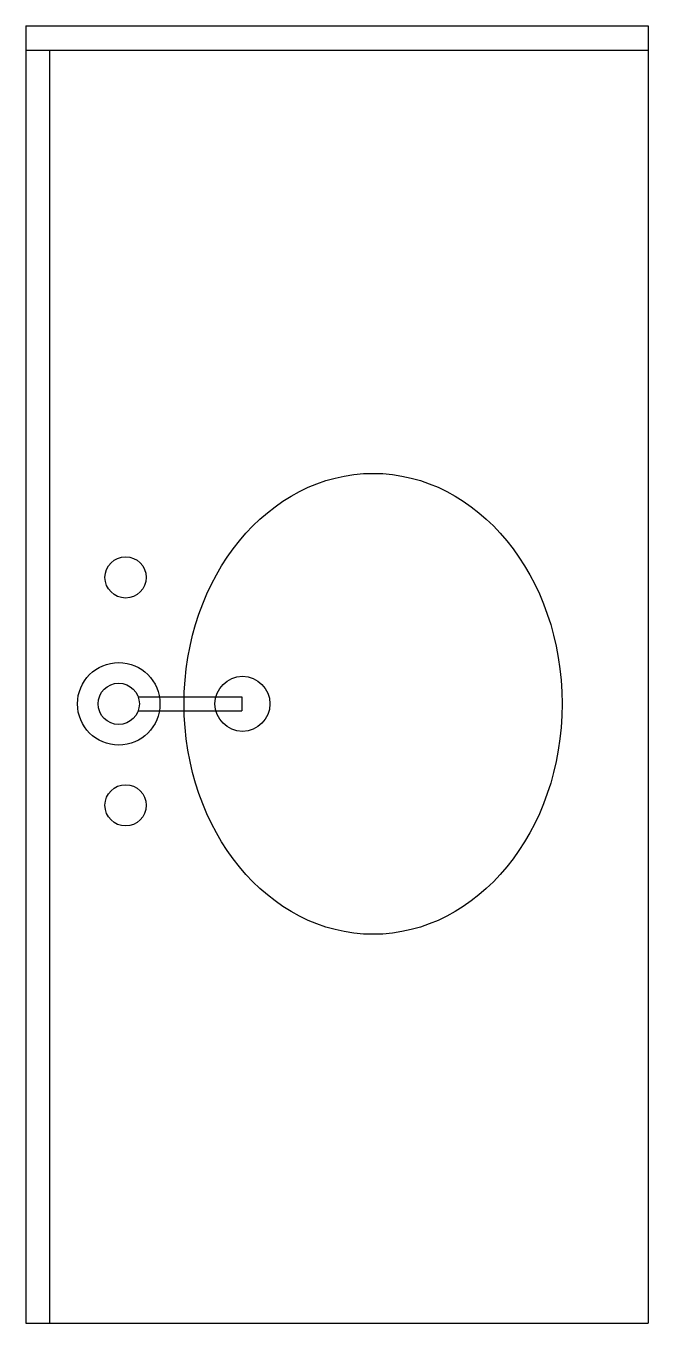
# Model space of a CAD drawing. Header units: inches. Extents: x 268.5 to 291.1, y 218.1 to 265.2.
import ezdxf

# ---------------------------------------------------------------- set-up
doc = ezdxf.new("R2010")
doc.units = ezdxf.units.IN
doc.header["$MEASUREMENT"] = 0
doc.layers.add('cabinets-sink-toilet-bar', color=3, linetype='Continuous', lineweight=9)

msp = doc.modelspace()

# ---------------------------------------------------------------- linework, layer by layer
at = {"layer": 'cabinets-sink-toilet-bar', "lineweight": 30}
for p, q in [((268.467, 265.243), (291.092, 265.243)), ((268.467, 265.243), (268.467, 264.368)), ((291.092, 265.243), (291.092, 218.111)), ((268.467, 264.368), (291.092, 264.368)), ((268.467, 264.368), (268.467, 218.111)), ((269.342, 218.111), (269.342, 264.368)), ((272.549, 240.861), (276.324, 240.861)), ((276.324, 240.861), (276.324, 240.361)), ((272.549, 240.361), (276.324, 240.361)), ((268.469, 218.111), (269.342, 218.111)), ((269.342, 218.111), (291.092, 218.111))]:
    msp.add_line(p, q, dxfattribs=at)
for centre, radius in [((272.092, 245.205), 0.75), ((271.842, 240.611), 1.5), ((271.842, 240.611), 0.75), ((276.342, 240.611), 1), ((272.092, 236.923), 0.75)]:
    msp.add_circle(centre, radius, dxfattribs=at)
msp.add_ellipse((281.092, 240.611), major_axis=(0, -8.375), ratio=0.820896, dxfattribs=at)

doc.saveas('drawing.dxf')
